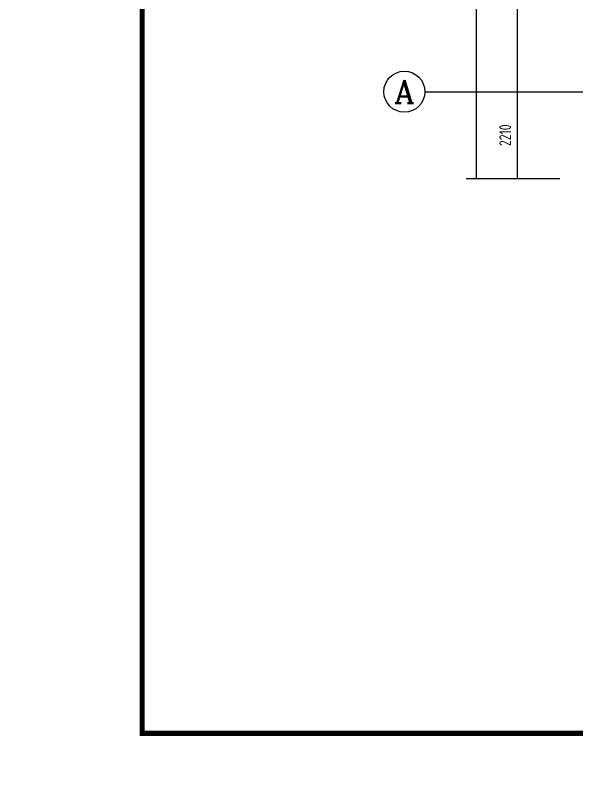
# Model space of a CAD drawing. Extents: x -726032 to 135930, y -151624 to 587044.
# Drawn here: x -630060 to -615817, y 477844 to 497358 of the extents above; entities that cross this region are included whole.
import ezdxf
from ezdxf.enums import TextEntityAlignment as Align

# ---------------------------------------------------------------- set-up
doc = ezdxf.new("R2010")
doc.units = 0
doc.header["$LTSCALE"] = 1000
doc.header["$MEASUREMENT"] = 0
doc.linetypes.add('DOTE', pattern=[2.42, 2, -0.2, 0.02, -0.2])
doc.layers.get('0').update_dxf_attribs({"linetype": 'CONTINUOUS'})
doc.layers.get('DEFPOINTS').update_dxf_attribs({"color": 1, "linetype": 'CONTINUOUS'})
for name, color, linetype in [('AXIS', 245, 'CONTINUOUS'), ('AXIS_TEXT', 7, 'CONTINUOUS'), ('DOTE', 8, 'DOTE'), ('PUB_TITLE', 1, 'CONTINUOUS')]:
    doc.layers.add(name, color=color, linetype=linetype)
doc.styles.add('COMPLEX', font='COMPLEX')
doc.styles.add('DIM_FONT', font='isocp.shx', dxfattribs={"width": 0.8})
doc.dimstyles.new('AXIS', dxfattribs={"dimtxt": 300, "dimasz": 1, "dimexe": 250, "dimexo": 300, "dimgap": 150, "dimtad": 1, "dimdec": 0, "dimzin": 0, "dimdsep": 46, "dimtxsty": 'DIM_FONT', "dimcen": 0.09, "dimse1": 1, "dimse2": 1, "dimclrt": 142, "dimadec": 0, "dimazin": 0, "dimtfac": 1, "dimtdec": 0, "dimtix": 1, "dimtmove": 2, "dimatfit": 3, "dimfxl": 1, "dimtolj": 1, "dimtzin": 0, "dimarcsym": 0})
doc.dimstyles.new('DIMN', dxfattribs={"dimtxt": 300, "dimasz": 1, "dimexe": 250, "dimexo": 300, "dimgap": 150, "dimtad": 1, "dimdec": 0, "dimzin": 0, "dimdsep": 46, "dimtxsty": 'DIM_FONT', "dimcen": 0.09, "dimclrt": 142, "dimadec": 0, "dimazin": 0, "dimtfac": 1, "dimtdec": 0, "dimtix": 1, "dimtmove": 2, "dimatfit": 3, "dimfxl": 1, "dimtolj": 1, "dimtzin": 0, "dimarcsym": 0})

# ---------------------------------------------------------------- blocks, each defined once
blk = doc.blocks.new('*D295')
at = {"layer": 'AXIS', "color": 0, "lineweight": -2, "transparency": 16777216}
for p, q in [((-616239, 517808), (-618618, 517808)), ((-618368, 517807), (-618368, 493213)), ((-616239, 493212), (-618618, 493212))]:
    blk.add_line(p, q, dxfattribs=at)
at = {"layer": 'AXIS', "color": 0, "transparency": 16777216}
for points in [[(-618368, 517807), (-618368, 517807), (-618368, 517808)], [(-618368, 493213), (-618368, 493213), (-618368, 493212)]]:
    blk.add_solid(points, dxfattribs=at)
at = {"layer": 'DEFPOINTS', "color": 0, "transparency": 16777216}
for p in [(-615939, 517808), (-618368, 493212), (-615939, 493212)]:
    blk.add_point(p, dxfattribs=at)
at = {"layer": 'AXIS', "color": 142, "transparency": 16777216, "insert": (-618668, 505510), "char_height": 300, "attachment_point": 5, "rotation": 90, "style": 'DIM_FONT'}
blk.add_mtext('\\A1;24596', dxfattribs=at)
blk = doc.blocks.new('*D3037')
at = {"layer": 'AXIS', "color": 0, "lineweight": -2, "transparency": 16777216}
blk.add_line((-617328, 495421), (-617328, 493213), dxfattribs=at)
at = {"layer": 'AXIS', "color": 0, "transparency": 16777216}
for points in [[(-617328, 495421), (-617328, 495421), (-617328, 495422)], [(-617328, 493213), (-617328, 493213), (-617328, 493212)]]:
    blk.add_solid(points, dxfattribs=at)
at = {"layer": 'DEFPOINTS', "color": 0, "transparency": 16777216}
for p in [(-615939, 495422), (-617328, 493212), (-615939, 493212)]:
    blk.add_point(p, dxfattribs=at)
at = {"layer": 'AXIS', "color": 142, "transparency": 16777216, "insert": (-617628, 494317), "char_height": 300, "attachment_point": 5, "rotation": 90, "style": 'DIM_FONT'}
blk.add_mtext('\\A1;2210', dxfattribs=at)
blk = doc.blocks.new('*D3038')
at = {"layer": 'AXIS', "color": 0, "lineweight": -2, "transparency": 16777216}
blk.add_line((-617328, 500751), (-617328, 495423), dxfattribs=at)
at = {"layer": 'AXIS', "color": 0, "transparency": 16777216}
for points in [[(-617328, 500751), (-617328, 500751), (-617328, 500752)], [(-617328, 495423), (-617328, 495423), (-617328, 495422)]]:
    blk.add_solid(points, dxfattribs=at)
at = {"layer": 'DEFPOINTS', "color": 0, "transparency": 16777216}
for p in [(-615939, 500752), (-617328, 495422), (-615939, 495422)]:
    blk.add_point(p, dxfattribs=at)
at = {"layer": 'AXIS', "color": 142, "transparency": 16777216, "insert": (-617628, 498087), "char_height": 300, "attachment_point": 5, "rotation": 90, "style": 'DIM_FONT'}
blk.add_mtext('\\A1;5330', dxfattribs=at)
blk = doc.blocks.new('_AXISO')
blk.add_circle((0, 0), 0.5)
at = {"layer": 'AXIS_TEXT', "style": 'COMPLEX', "width": 1.041667}
blk.add_attdef('A', text='', height=0.56, dxfattribs=at).set_placement((-0.25, -0.28), (0.25, -0.28), align=Align.FIT)

msp = doc.modelspace()

# ---------------------------------------------------------------- linework, layer by layer
at = {"layer": 'AXIS'}
msp.add_line((-619668.2, 495422.4), (-615939.2, 495422.4), dxfattribs=at)
at = {"layer": 'DOTE'}
msp.add_line((-615939.2, 495422.4), (-545333.8, 495422.4), dxfattribs=at)
at = {"layer": 'PUB_TITLE'}
for points, const_width in [([(-726032.4, 477843.9), (-629442.4, 477843.9), (-629442.4, 532443.9), (-726032.4, 532443.9)], 0.234), ([(-629442.4, 477843.9), (-532852.4, 477843.9), (-532852.4, 532443.9), (-629442.4, 532443.9)], 0.234), ([(-626842.4, 479143.9), (-534152.4, 479143.9), (-534152.4, 531143.9), (-626842.4, 531143.9)], 130)]:
    msp.add_lwpolyline(points, close=True, dxfattribs=dict(at, const_width=const_width))

# ---------------------------------------------------------------- block references
at = {"layer": 'AXIS', "xscale": 1040, "yscale": 1040, "zscale": 1040}
msp.add_blockref('_AXISO', (-620188.2, 495422.4), dxfattribs=at).add_auto_attribs({'A': 'A'})

# ---------------------------------------------------------------- dimensions: what is measured, and where the dimension line sits
at = {"layer": 'AXIS'}
dim = msp.add_aligned_dim(p1=(-615939.2, 517808.4), p2=(-615939.2, 493212.4), distance=-2429, dimstyle='DIMN', dxfattribs=at)
dim.commit()
dim.dimension.update_dxf_attribs({"geometry": '*D295', "text_midpoint": (-618668.2, 505510.4)})
for base, p1, p2, picture, middle in [((-617328.2, 495422.4), (-615939.2, 500752.4), (-615939.2, 495422.4), '*D3038', (-617628.2, 498087.4)), ((-617328.2, 493212.4), (-615939.2, 495422.4), (-615939.2, 493212.4), '*D3037', (-617628.2, 494317.4))]:
    dim = msp.add_linear_dim(base=base, p1=p1, p2=p2, angle=90, dimstyle='AXIS', dxfattribs=at)
    dim.commit()
    dim.dimension.update_dxf_attribs({"geometry": picture, "text_midpoint": middle})

doc.saveas('drawing.dxf')
